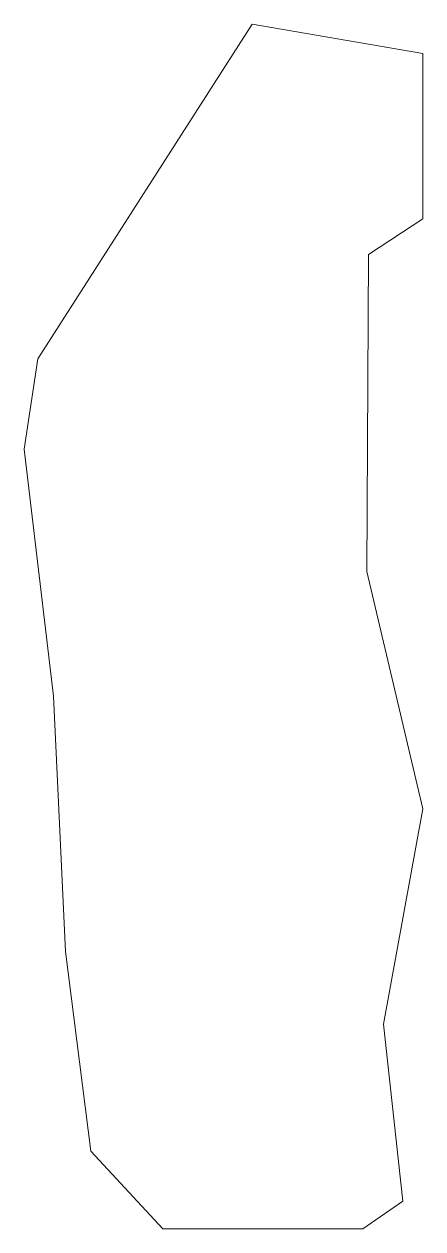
# Model space of a CAD drawing. Header units: inches. Extents: x 3.21 to 5.28, y -8.13 to -2.18.
# Drawn here: x 3.21 to 5.18, y -8.13 to -2.18 of the extents above; entities that cross this region are included whole.
import ezdxf

# ---------------------------------------------------------------- set-up
doc = ezdxf.new("R2010")
doc.units = ezdxf.units.IN
doc.header["$MEASUREMENT"] = 0
doc.layers.add('Layer 1', color=7, linetype='Continuous', lineweight=0)

msp = doc.modelspace()

# ---------------------------------------------------------------- linework, layer by layer
at = {"layer": 'Layer 1', "color": 240, "lineweight": 18, "true_color": 0xed1c24}
msp.add_lwpolyline([(3.2762, -3.8349), (4.3335, -2.182), (5.1775, -2.3273), (5.1775, -3.1435), (4.909, -3.3191), (4.8998, -4.8843), (5.1775, -6.0571), (4.9826, -7.1195), (5.0787, -7.9943), (4.8801, -8.1312), (3.8935, -8.1312), (3.5372, -7.7466), (3.412, -6.7608), (3.3522, -5.5), (3.2077, -4.2816)], close=True, dxfattribs=at)

doc.saveas('drawing.dxf')
